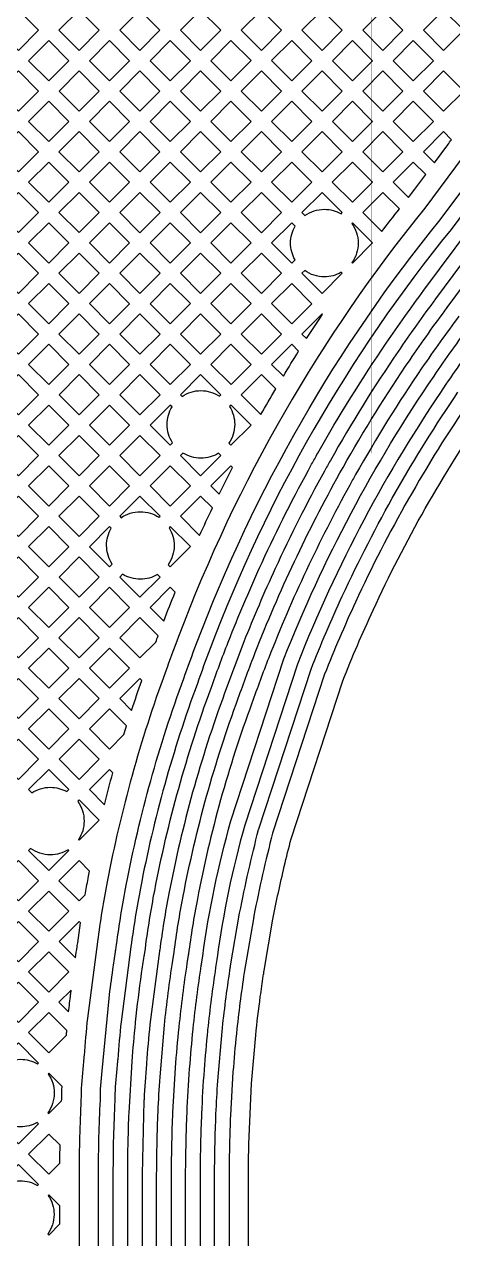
# Model space of a CAD drawing. Extents: x 726 to 4465, y 139 to 737.
# Drawn here: x 3905.02 to 3907.28, y 362.92 to 369.32 of the extents above; entities that cross this region are included whole.
import ezdxf

# ---------------------------------------------------------------- set-up
doc = ezdxf.new("R2010")
doc.units = 0
doc.layers.add('bak_bak_ttr1-bcq6716', color=11, linetype='Continuous')
doc.layers.add('quyukuang', color=9, linetype='Continuous')

msp = doc.modelspace()

# ---------------------------------------------------------------- linework, layer by layer
at = {"layer": 'bak_bak_ttr1-bcq6716'}
for p, q in [((3906.4842, 367.6852), (3906.5085, 367.6609)), ((3906.3243, 367.5253), (3906.3861, 367.4636)), ((3906.1646, 367.3655), (3906.2685, 367.2616)), ((3906.0046, 366.886), (3906.0479, 366.8426)), ((3905.8448, 366.7262), (3905.9454, 366.6255)), ((3905.6849, 366.2465), (3905.7565, 366.1749)), ((3905.5251, 365.767), (3905.5876, 365.7044)), ((3905.3652, 365.2875), (3905.4443, 365.2084)), ((3905.2055, 364.4882), (3905.2919, 364.4018)), ((3905.2693, 364.2325), (3905.2053, 364.1685)), ((3905.2053, 364.1685), (3905.2562, 364.1177))]:
    msp.add_line(p, q, dxfattribs=at)
for points in [[(3904.8858, 369.2837), (3904.9917, 369.1777), (3905.0976, 369.2836), (3904.9916, 369.3895)], [(3905.2053, 369.2836), (3905.3114, 369.1776), (3905.4174, 369.2836), (3905.3114, 369.3896)], [(3905.5251, 369.2836), (3905.631, 369.1777), (3905.7369, 369.2836), (3905.631, 369.3895)], [(3905.8447, 369.2836), (3905.9505, 369.1777), (3906.0567, 369.2838), (3905.9508, 369.3897)], [(3906.1644, 369.2838), (3906.2705, 369.1778), (3906.3763, 369.2837), (3906.2703, 369.3897)], [(3906.4841, 369.2837), (3906.5901, 369.1777), (3906.6961, 369.2837), (3906.5901, 369.3897)], [(3906.8039, 369.2837), (3906.9099, 369.1777), (3907.0158, 369.2836), (3906.9098, 369.3896)], [(3907.1236, 369.2836), (3907.2294, 369.1777), (3907.3355, 369.2837), (3907.2296, 369.3896)], [(3905.0456, 369.1238), (3905.1516, 369.0178), (3905.2575, 369.1237), (3905.1515, 369.2297)], [(3905.3652, 369.1237), (3905.4711, 369.0178), (3905.5771, 369.1238), (3905.4712, 369.2297)], [(3905.6849, 369.1238), (3905.7908, 369.0179), (3905.8967, 369.1238), (3905.7908, 369.2297)], [(3906.0044, 369.1238), (3906.1104, 369.0178), (3906.2166, 369.124), (3906.1106, 369.23)], [(3906.3243, 369.124), (3906.4304, 369.0179), (3906.5362, 369.1238), (3906.4302, 369.2298)], [(3906.644, 369.1238), (3906.75, 369.0178), (3906.856, 369.1238), (3906.75, 369.2298)], [(3906.9638, 369.1238), (3907.0697, 369.0179), (3907.1756, 369.1238), (3907.0697, 369.2297)], [(3904.8857, 368.9639), (3904.9917, 368.8579), (3905.0977, 368.9639), (3904.9917, 369.0699)], [(3905.2055, 368.9639), (3905.3114, 368.858), (3905.4172, 368.9639), (3905.3114, 369.0698)], [(3905.525, 368.9639), (3905.6309, 368.858), (3905.7369, 368.9641), (3905.631, 369.0699)], [(3905.8447, 368.9641), (3905.9507, 368.858), (3906.0566, 368.9639), (3905.9505, 369.0699)], [(3906.1643, 368.9639), (3906.2703, 368.8579), (3906.3765, 368.9641), (3906.2705, 369.0701)], [(3906.4842, 368.9641), (3906.5902, 368.858), (3906.6961, 368.9639), (3906.5901, 369.0699)], [(3906.8039, 368.9639), (3906.9098, 368.858), (3907.0158, 368.9641), (3906.9099, 369.0699)], [(3907.1236, 368.9641), (3907.2296, 368.858), (3907.3354, 368.9639), (3907.2294, 369.0699)], [(3905.0456, 368.804), (3905.1515, 368.6982), (3905.2575, 368.8042), (3905.1516, 368.9101)], [(3905.3652, 368.8042), (3905.4711, 368.6983), (3905.577, 368.8042), (3905.4711, 368.9101)], [(3905.6848, 368.8042), (3905.7908, 368.6982), (3905.8968, 368.8042), (3905.7908, 368.9102)], [(3906.0046, 368.8042), (3906.1106, 368.6982), (3906.2165, 368.804), (3906.1104, 368.9101)], [(3906.3242, 368.804), (3906.4302, 368.698), (3906.5364, 368.8042), (3906.4304, 368.9102)], [(3906.6441, 368.8042), (3906.75, 368.6983), (3906.8559, 368.8042), (3906.75, 368.9101)], [(3906.9637, 368.8042), (3907.0697, 368.6982), (3907.1757, 368.8042), (3907.0697, 368.9102)], [(3904.8858, 368.6442), (3904.9917, 368.5383), (3905.0976, 368.6443), (3904.9917, 368.7502)], [(3905.2053, 368.6443), (3905.3112, 368.5384), (3905.4172, 368.6444), (3905.3114, 368.7503)], [(3905.525, 368.6444), (3905.631, 368.5384), (3905.7369, 368.6443), (3905.6309, 368.7503)], [(3905.8447, 368.6443), (3905.9507, 368.5383), (3906.0567, 368.6443), (3905.9507, 368.7503)], [(3906.1644, 368.6443), (3906.2705, 368.5383), (3906.3763, 368.6441), (3906.2703, 368.7502)], [(3906.4841, 368.6441), (3906.59, 368.5383), (3906.6961, 368.6444), (3906.5902, 368.7503)], [(3906.8039, 368.6444), (3906.9099, 368.5384), (3907.0158, 368.6443), (3906.9098, 368.7503)], [(3905.0455, 368.4845), (3905.1514, 368.3786), (3905.2573, 368.4845), (3905.1515, 368.5904)], [(3905.3651, 368.4845), (3905.4711, 368.3785), (3905.5771, 368.4845), (3905.4711, 368.5905)], [(3905.6849, 368.4845), (3905.7909, 368.3785), (3905.8968, 368.4844), (3905.7908, 368.5904)], [(3906.0046, 368.4844), (3906.1106, 368.3784), (3906.2166, 368.4844), (3906.1106, 368.5904)], [(3906.3243, 368.4844), (3906.4302, 368.3785), (3906.5361, 368.4844), (3906.4302, 368.5903)], [(3906.6439, 368.4844), (3906.7499, 368.3784), (3906.856, 368.4845), (3906.75, 368.5905)], [(3906.9638, 368.4845), (3907.0447, 368.4036), (3907.0509, 368.4113), (3907.051, 368.4114), (3907.0777, 368.4475), (3907.0779, 368.4478), (3907.1353, 368.5248), (3907.0697, 368.5904)], [(3904.8857, 368.3246), (3904.9916, 368.2187), (3905.0975, 368.3247), (3904.9917, 368.4306)], [(3905.2053, 368.3247), (3905.3113, 368.2187), (3905.4172, 368.3246), (3905.3112, 368.4306)], [(3905.525, 368.3246), (3905.631, 368.2186), (3905.737, 368.3246), (3905.631, 368.4306)], [(3905.8448, 368.3246), (3905.9508, 368.2186), (3906.0567, 368.3245), (3905.9507, 368.4305)], [(3906.1644, 368.3245), (3906.2703, 368.2186), (3906.3763, 368.3246), (3906.2705, 368.4305)], [(3905.0454, 368.1649), (3905.1515, 368.0588), (3905.2574, 368.1648), (3905.1514, 368.2708)], [(3905.3652, 368.1648), (3905.4712, 368.0588), (3905.5771, 368.1647), (3905.4711, 368.2707)], [(3905.6849, 368.1647), (3905.7909, 368.0587), (3905.8969, 368.1647), (3905.7909, 368.2707)], [(3906.0047, 368.1647), (3906.1106, 368.0588), (3906.2165, 368.1647), (3906.1106, 368.2706)], [(3904.8856, 368.005), (3904.9916, 367.8989), (3905.0976, 368.005), (3904.9916, 368.111)], [(3905.2053, 368.005), (3905.3114, 367.8989), (3905.4173, 368.0049), (3905.3113, 368.1109)], [(3905.5251, 368.0049), (3905.6311, 367.8989), (3905.737, 368.0048), (3905.631, 368.1108)], [(3905.8448, 368.0048), (3905.9507, 367.8989), (3906.0567, 368.005), (3905.9508, 368.1108)], [(3906.1644, 368.005), (3906.2705, 367.8989), (3906.3763, 368.0048), (3906.2703, 368.1108)], [(3905.0455, 367.8451), (3905.1515, 367.7391), (3905.2575, 367.8451), (3905.1515, 367.9511)], [(3905.3652, 367.8451), (3905.4712, 367.7391), (3905.5772, 367.845), (3905.4712, 367.951)], [(3905.685, 367.845), (3905.7909, 367.7392), (3905.8968, 367.8451), (3905.7909, 367.951)], [(3906.0046, 367.8451), (3906.1106, 367.7391), (3906.2166, 367.8451), (3906.1106, 367.9511)], [(3906.3243, 367.8451), (3906.4304, 367.7391), (3906.5362, 367.8449), (3906.4302, 367.951)], [(3904.8857, 367.6853), (3904.9917, 367.5793), (3905.0976, 367.6852), (3904.9916, 367.7912)], [(3905.2053, 367.6852), (3905.3114, 367.5792), (3905.4174, 367.6852), (3905.3114, 367.7912)], [(3905.5251, 367.6852), (3905.631, 367.5793), (3905.737, 367.6853), (3905.6311, 367.7912)], [(3905.8448, 367.6853), (3905.9508, 367.5793), (3906.0567, 367.6852), (3905.9507, 367.7912)], [(3906.1644, 367.6852), (3906.2705, 367.5792), (3906.3765, 367.6852), (3906.2705, 367.7912)], [(3905.0456, 367.5254), (3905.1516, 367.4194), (3905.2575, 367.5253), (3905.1515, 367.6313)], [(3905.3652, 367.5253), (3905.4711, 367.4194), (3905.5771, 367.5254), (3905.4712, 367.6313)], [(3905.6849, 367.5254), (3905.7909, 367.4194), (3905.8969, 367.5254), (3905.7909, 367.6314)], [(3906.0047, 367.5254), (3906.1107, 367.4194), (3906.2166, 367.5253), (3906.1106, 367.6313)], [(3904.8857, 367.3655), (3904.9917, 367.2595), (3905.0977, 367.3655), (3904.9917, 367.4715)], [(3905.2055, 367.3655), (3905.3114, 367.2596), (3905.4172, 367.3655), (3905.3114, 367.4714)], [(3905.525, 367.3655), (3905.631, 367.2595), (3905.737, 367.3655), (3905.631, 367.4715)], [(3905.0456, 367.2056), (3905.1515, 367.0997), (3905.2575, 367.2057), (3905.1516, 367.3116)], [(3905.3652, 367.2057), (3905.4712, 367.0997), (3905.5771, 367.2056), (3905.4711, 367.3116)], [(3904.8857, 367.0457), (3904.9916, 366.9398), (3905.0976, 367.0459), (3904.9917, 367.1517)], [(3905.2053, 367.0459), (3905.3114, 366.9398), (3905.4174, 367.0459), (3905.3114, 367.1519)], [(3905.5251, 367.0459), (3905.6311, 366.9398), (3905.737, 367.0457), (3905.631, 367.1517)], [(3905.0455, 366.886), (3905.1515, 366.7799), (3905.2575, 366.886), (3905.1515, 366.992)], [(3905.3652, 366.886), (3905.4712, 366.7799), (3905.5773, 366.886), (3905.4712, 366.992)], [(3905.685, 366.886), (3905.7909, 366.7801), (3905.8968, 366.886), (3905.7909, 366.9918)], [(3904.8857, 366.7262), (3904.9917, 366.6202), (3905.0976, 366.7261), (3904.9916, 366.8321)], [(3905.2053, 366.7261), (3905.3114, 366.6201), (3905.4174, 366.7261), (3905.3114, 366.8321)], [(3905.0456, 366.5663), (3905.1516, 366.4603), (3905.2575, 366.5662), (3905.1515, 366.6722)], [(3904.8857, 366.4064), (3904.9917, 366.3004), (3905.0977, 366.4064), (3904.9917, 366.5124)], [(3905.2055, 366.4064), (3905.3114, 366.3005), (3905.4172, 366.4064), (3905.3114, 366.5123)], [(3905.0456, 366.2465), (3905.1515, 366.1406), (3905.2575, 366.2466), (3905.1516, 366.3525)], [(3905.3652, 366.2466), (3905.4712, 366.1406), (3905.5771, 366.2465), (3905.4711, 366.3525)], [(3904.8857, 366.0866), (3904.9916, 365.9807), (3905.0976, 366.0868), (3904.9917, 366.1926)], [(3905.2053, 366.0868), (3905.3114, 365.9807), (3905.4174, 366.0867), (3905.3114, 366.1928)], [(3905.0454, 365.9269), (3905.1515, 365.8208), (3905.2575, 365.9269), (3905.1515, 366.0329)], [(3905.3652, 365.9269), (3905.4712, 365.8208), (3905.5773, 365.9269), (3905.4712, 366.0329)], [(3904.8857, 365.7671), (3904.9917, 365.6611), (3905.0976, 365.767), (3904.9916, 365.873)], [(3905.2053, 365.767), (3905.3114, 365.661), (3905.4174, 365.767), (3905.3114, 365.873)], [(3905.0456, 365.6072), (3905.1516, 365.5012), (3905.2575, 365.6071), (3905.1515, 365.7131)], [(3904.8857, 365.4473), (3904.9917, 365.3413), (3905.0977, 365.4473), (3904.9917, 365.5533)], [(3905.2055, 365.4473), (3905.3114, 365.3414), (3905.4172, 365.4473), (3905.3114, 365.5532)], [(3904.8857, 364.808), (3904.9917, 364.702), (3905.0976, 364.8079), (3904.9916, 364.9139)], [(3905.0456, 364.6481), (3905.1516, 364.5421), (3905.2575, 364.648), (3905.1515, 364.754)], [(3904.8857, 364.4882), (3904.9917, 364.3822), (3905.0977, 364.4882), (3904.9917, 364.5942)], [(3905.0456, 364.3283), (3905.1515, 364.2224), (3905.2575, 364.3284), (3905.1516, 364.4343)], [(3904.8857, 364.1684), (3904.9916, 364.0625), (3905.0976, 364.1685), (3904.9917, 364.2744)]]:
    msp.add_lwpolyline(points, close=True, dxfattribs=at)
for points in [[(3907.1236, 368.6443), (3907.1813, 368.5866), (3907.2512, 368.6805), (3907.2513, 368.6807, -0.001896), (3907.2718, 368.708), (3907.2296, 368.7503)], [(3906.4841, 368.3246), (3906.4995, 368.3092, -0.154933), (3906.6021, 368.3418, -0.13011), (3906.69, 368.3185), (3906.696, 368.3245), (3906.59, 368.4305)], [(3906.8038, 368.3245), (3906.9037, 368.2246, -0.004601), (3906.9967, 368.3438), (3906.9099, 368.4306)], [(3906.3242, 368.1647), (3906.4302, 368.0587), (3906.4475, 368.076, -0.130104), (3906.4243, 368.164, -0.131712), (3906.4481, 368.2529), (3906.4302, 368.2707)], [(3906.7467, 368.2674, -0.156502), (3906.7799, 368.164, -0.154923), (3906.7473, 368.0614), (3906.75, 368.0587), (3906.8559, 368.1646), (3906.7499, 368.2706)], [(3906.4841, 368.0048), (3906.5901, 367.8988), (3906.6961, 368.0048), (3906.691, 368.01, -0.131699), (3906.6021, 367.9862, -0.156503), (3906.4986, 368.0193)], [(3905.8448, 367.3655), (3905.8531, 367.3572, -0.149142), (3905.9523, 367.3875, -0.145998), (3906.0497, 367.3584), (3906.0568, 367.3655), (3905.9508, 367.4715)], [(3905.6849, 367.2056), (3905.7909, 367.0996), (3905.8036, 367.1123, -0.145996), (3905.7745, 367.2097, -0.137542), (3905.8004, 367.3021), (3905.7909, 367.3116)], [(3906.0999, 367.1104), (3906.1106, 367.0997), (3906.2166, 367.2057), (3906.1107, 367.3116), (3906.1031, 367.304, -0.140709), (3906.1301, 367.2097, -0.149153)], [(3905.8448, 367.0457), (3905.9507, 366.9398), (3906.0567, 367.0459), (3906.0447, 367.0578, -0.137545), (3905.9523, 367.0319, -0.140711), (3905.858, 367.059)], [(3905.5251, 366.7261), (3905.5325, 366.7187, -0.152304), (3905.6336, 366.7502, -0.147043), (3905.7316, 366.7207), (3905.737, 366.7262), (3905.6311, 366.8321)], [(3905.3652, 366.5662), (3905.4711, 366.4603), (3905.4852, 366.4744, -0.147048), (3905.4558, 366.5724, -0.134361), (3905.4805, 366.6629), (3905.4712, 366.6722)], [(3905.7798, 366.4713), (3905.7909, 366.4603), (3905.8969, 366.5663), (3905.7909, 366.6723), (3905.7847, 366.6661, -0.139662), (3905.8114, 366.5724, -0.152304)], [(3905.525, 366.4064), (3905.631, 366.3004), (3905.737, 366.4064), (3905.7241, 366.4194, -0.13436), (3905.6336, 366.3946, -0.139658), (3905.5399, 366.4213)], [(3905.5251, 366.0867), (3905.6311, 365.9807), (3905.7148, 366.0644, -0.000939), (3905.7269, 366.0968), (3905.631, 366.1926)], [(3905.3652, 365.6071), (3905.4711, 365.5012), (3905.5471, 365.5772, -0.001732), (3905.5614, 365.6229), (3905.4712, 365.7131)], [(3905.0456, 365.2874), (3905.0622, 365.2708, -0.145992), (3905.1596, 365.2999, -0.12904), (3905.2469, 365.277), (3905.2575, 365.2875), (3905.1516, 365.3934)], [(3905.3038, 365.2261, -0.157556), (3905.3374, 365.1221, -0.145991), (3905.3083, 365.0247), (3905.3114, 365.0216), (3905.4174, 365.1276), (3905.3114, 365.2337)], [(3905.0455, 364.9678), (3905.1515, 364.8617), (3905.2575, 364.9678), (3905.2539, 364.9713, -0.140713), (3905.1596, 364.9443, -0.157548), (3905.0556, 364.9779)], [(3905.2053, 364.8079), (3905.3114, 364.7018), (3905.3428, 364.7333, -0.003906), (3905.3588, 364.8203, -0.012126), (3905.3591, 364.8225, -0.001371), (3905.3662, 364.859), (3905.3114, 364.9139)], [(3905.0455, 364.0087), (3905.1515, 363.9026), (3905.2442, 363.9954, -0.000862), (3905.2464, 364.0197), (3905.1515, 364.1147)], [(3904.8857, 363.8489), (3904.8992, 363.8353, -0.155979), (3905.0024, 363.8683, -0.133837), (3905.0926, 363.8437), (3905.0976, 363.8488), (3904.9916, 363.9548)], [(3905.1472, 363.5874), (3905.1516, 363.583), (3905.2192, 363.6506), (3905.2195, 363.6578, -0.011938), (3905.2213, 363.725), (3905.1515, 363.7949), (3905.1485, 363.7919, -0.152831), (3905.1802, 363.6905, -0.155978)], [(3904.8857, 363.5291), (3904.9917, 363.4231), (3905.0977, 363.5291), (3905.0906, 363.5362, -0.13064), (3905.0024, 363.5127, -0.152829), (3904.901, 363.5444)], [(3905.0456, 363.3692), (3905.1515, 363.2633), (3905.2099, 363.3217, -0.003001), (3905.2111, 363.4157), (3905.1516, 363.4752)], [(3904.8858, 363.2094), (3904.8988, 363.1965, -0.155448), (3905.0016, 363.2292, -0.134883), (3905.0924, 363.2043), (3905.0976, 363.2094), (3904.9917, 363.3153)], [(3905.1466, 362.9486), (3905.1516, 362.9437), (3905.2096, 363.0017), (3905.2096, 363.0974), (3905.1515, 363.1556), (3905.1481, 363.1522, -0.15178), (3905.1794, 363.0514, -0.155457)]]:
    msp.add_lwpolyline(points, format="xyb", close=True, dxfattribs=at)
for points in [[(3907.3329, 368.62), (3907.1306, 368.3482, 0.080348), (3905.834, 366.0929, 0.00504), (3905.7657, 365.9068, 0.040829), (3905.4589, 364.8031, 0.01421), (3905.4081, 364.4893, -0.011275), (3905.4078, 364.4872), (3905.3549, 364.0843, 0.006262), (3905.337, 363.8867, -0.036933), (3905.3359, 363.8794, -0.016768), (3905.3357, 363.8761), (3905.3312, 363.8163, 0.031109), (3905.3211, 363.6536, 0.012348), (3905.3112, 363.2688), (3905.313, 345.8579, 0.081696)], [(3905.4149, 345.8579), (3905.4157, 359.6504, -0.011431), (3905.4155, 359.6519, -0.02403), (3905.4133, 359.6993, -0.013443), (3905.4136, 359.7094), (3905.4133, 363.2672, -0.012534), (3905.423, 363.6527, -0.032074), (3905.4328, 363.8074), (3905.469, 364.1883, -0.004937), (3905.4889, 364.3413, -0.003001), (3905.5023, 364.4336, -0.006313), (3905.5029, 364.4379, -0.035639), (3905.504, 364.4432, -0.015495), (3905.5042, 364.4453), (3905.5087, 364.4732, -0.014334), (3905.5591, 364.7841, -0.04087), (3905.8619, 365.8727, -0.005037), (3905.9294, 366.0568, -0.080453), (3907.2118, 368.2865), (3907.4146, 368.5589, -0.046525)], [(3907.4758, 368.5135), (3907.2689, 368.236, 0.080351), (3906.0007, 366.0298, 0.005055), (3905.9335, 365.8465, 0.040886), (3905.6338, 364.7695, 0.014342), (3905.5842, 364.4627, -0.014718), (3905.5839, 364.4607), (3905.5323, 364.0663, 0.006439), (3905.5143, 363.8677, -0.020253), (3905.514, 363.8647, 0.013009), (3905.5133, 363.859), (3905.5085, 363.7984, 0.032884), (3905.4991, 363.6497, 0.012561), (3905.4895, 363.2672), (3905.4911, 345.8579, 0.081632)], [(3905.566, 359.7038), (3905.5668, 363.265, -0.006274), (3905.5695, 363.4359, -0.009405), (3905.5696, 363.437, -0.004908), (3905.5739, 363.5872), (3905.5901, 363.8575, -0.006582), (3905.6081, 364.0587, -0.017057), (3905.6084, 364.0611, -0.019067), (3905.6086, 364.0638, -0.00841), (3905.64, 364.3201, -0.003031), (3905.6533, 364.4115, -0.036449), (3905.6545, 364.4168, -0.013275), (3905.6547, 364.4186), (3905.6598, 364.4519, -0.014391), (3905.7089, 364.7554, -0.040897), (3906.0054, 365.8207, -0.006749), (3906.0955, 366.0634), (3906.1073, 366.093, -0.013466), (3906.2741, 366.4832, -0.018369), (3906.5352, 366.9998, -0.002771), (3906.5673, 367.0577, -0.021623), (3906.9274, 367.6363, -0.010862), (3907.1258, 367.9152), (3907.5371, 368.4678, -0.046528)], [(3907.5982, 368.4224), (3907.1869, 367.8697, 0.010878), (3906.9901, 367.5931, 0.021615), (3906.6337, 367.0203, 0.002783), (3906.6019, 366.9629, 0.018377), (3906.3432, 366.451, 0.013458), (3906.1781, 366.0648), (3906.077, 365.7944, 0.040911), (3905.7837, 364.7408, 0.014378), (3905.7353, 364.4419, -0.015544), (3905.735, 364.4398, -0.01693), (3905.7347, 364.4374), (3905.6839, 364.0508, 0.006725), (3905.6657, 363.8474, -0.029819), (3905.6651, 363.843, 0.006121), (3905.6531, 363.6575, -0.02856), (3905.6526, 363.6533, -0.026068), (3905.6525, 363.6494), (3905.643, 363.2647), (3905.6433, 359.673, 0.00812), (3905.6443, 359.6647, -0.038495), (3905.6447, 359.6589), (3905.6435, 345.859, 0.081792)], [(3905.7202, 345.8889), (3905.7212, 359.6671, -0.042833), (3905.7184, 359.6995), (3905.7194, 363.2644, -0.006312), (3905.722, 363.4325, -0.005305), (3905.7268, 363.5918, -0.006212), (3905.737, 363.7754), (3905.7603, 364.0478, -0.011378), (3905.8039, 364.3875), (3905.8109, 364.4321, -0.014379), (3905.8588, 364.7267, -0.040924), (3906.1489, 365.7686, -0.006785), (3906.238, 366.0088), (3906.2487, 366.036, -0.033958), (3906.7002, 366.9828, -0.02162), (3907.0531, 367.5501, -0.010893), (3907.2484, 367.8243), (3907.6594, 368.3767, -0.046553)], [(3907.3095, 367.7787, 0.010905), (3907.1159, 367.507, 0.021615), (3906.7666, 366.9454, 0.002785), (3906.7355, 366.8895, 0.032803), (3906.3091, 365.9813, 0.006805), (3906.2205, 365.7423, 0.04093), (3905.9336, 364.7123, 0.014379), (3905.8865, 364.4221, -0.019616), (3905.886, 364.4193, -0.027612), (3905.8855, 364.4152), (3905.8789, 364.3743, 0.011316), (3905.836, 364.0398, -0.016888), (3905.8357, 364.0374, -0.01647), (3905.8355, 364.0351, 0.007113), (3905.8169, 363.8242), (3905.8029, 363.5884, 0.005314), (3905.7981, 363.4305, 0.006314), (3905.7956, 363.2642), (3905.7967, 359.6777, -0.05024), (3905.7974, 359.6702), (3905.7964, 345.8874, 0.088415)], [(3906.5085, 367.6609, -0.004653), (3906.5922, 367.7889), (3906.5901, 367.7911), (3906.4842, 367.6852)], [(3905.8726, 345.8869), (3905.8738, 359.6849, -0.102459), (3905.8708, 359.7), (3905.8718, 363.2639, -0.00635), (3905.8744, 363.4292, -0.005318), (3905.8792, 363.5856, -0.008045), (3905.893, 363.8186, -0.007087), (3905.9114, 364.0266, -0.018199), (3905.9117, 364.0292, -0.01484), (3905.9119, 364.0313, -0.011355), (3905.9545, 364.3635, -0.017897), (3905.955, 364.366, 0.025875), (3905.957, 364.3776, -0.025207), (3905.9574, 364.3813), (3905.9621, 364.4118, -0.03612), (3906.1103, 365.1236), (3906.3888, 365.9753, -0.055785), (3907.1791, 367.4643, -0.010976), (3907.3722, 367.735, -0.006296)], [(3907.4331, 367.6892, 0.010976), (3907.242, 367.4212, 0.055742), (3906.4601, 365.9483), (3906.1828, 365.1003, 0.035994), (3906.0376, 364.4017, -0.025756), (3906.0369, 364.398, -0.032194), (3906.0364, 364.3932), (3906.0297, 364.3509, 0.011315), (3905.9877, 364.0233, -0.017403), (3905.9873, 364.0208, -0.014307), (3905.9872, 364.0189, 0.007087), (3905.969, 363.813, 0.008051), (3905.9553, 363.5822, 0.005332), (3905.9505, 363.4271, 0.006351), (3905.948, 363.2637), (3905.947, 359.7115, -0.103314), (3905.95, 359.6963), (3905.9487, 345.8851, 0.088796)], [(3906.3861, 367.4636, -0.004688), (3906.4667, 367.5949), (3906.4304, 367.6313), (3906.3243, 367.5253)], [(3906.2685, 367.2616, -0.004716), (3906.3459, 367.396), (3906.2705, 367.4714), (3906.1646, 367.3655)], [(3906.025, 345.8864), (3906.024, 359.7193, -0.051854), (3906.0232, 359.7271), (3906.0242, 363.2634, -0.006378), (3906.0268, 363.4255, -0.005207), (3906.0314, 363.5755, -0.020085), (3906.0316, 363.5784, -0.017501), (3906.0316, 363.5809, -0.006119), (3906.0413, 363.7543), (3906.0635, 364.0143, -0.011266), (3906.1049, 364.337, -0.013829), (3906.1052, 364.3389, 0.020153), (3906.1085, 364.3601), (3906.1562, 364.6374, -0.015637), (3906.2561, 365.078, -0.018924), (3906.2568, 365.0807), (3906.5318, 365.9214, -0.014412), (3906.6965, 366.3062, -0.041581), (3907.3051, 367.3785, -0.010975)], [(3907.3678, 367.3352, 0.04158), (3906.7655, 366.2739, 0.014363), (3906.6031, 365.8945), (3906.3295, 365.0576, 0.015561), (3906.2312, 364.6238, -0.009965), (3906.2291, 364.6106, -0.016824), (3906.2286, 364.6082), (3906.1801, 364.3249, 0.011241), (3906.1393, 364.0063, -0.018343), (3906.1389, 364.0037, -0.011997), (3906.1388, 364.0021, 0.007045), (3906.1211, 363.8017), (3906.1075, 363.5724, 0.005225), (3906.1029, 363.4235, 0.006384), (3906.1004, 363.2632), (3906.0994, 359.7307, -0.044926), (3906.1024, 359.6967), (3906.1012, 345.8864, 0.19509)], [(3906.203, 345.8861), (3906.2043, 359.6967, 0.03619), (3906.2012, 359.7388), (3906.2023, 363.263, -0.006405), (3906.2048, 363.4213), (3906.219, 363.7418), (3906.2406, 363.9948, -0.007289), (3906.265, 364.1985, -0.003935), (3906.2805, 364.3077, 0.007441), (3906.2828, 364.3204, 0.008382), (3906.2848, 364.3349), (3906.3315, 364.6067, -0.010054), (3906.3912, 364.8836, -0.005326), (3906.4273, 365.0288), (3906.6991, 365.8599, -0.014267), (3906.8581, 366.2315, -0.04158), (3907.4522, 367.278, -0.004358)], [(3906.0479, 366.8426, -0.004803), (3906.1188, 366.9837), (3906.1106, 366.992), (3906.0046, 366.886)], [(3905.9454, 366.6255, -0.004846), (3906.0128, 366.77), (3905.9507, 366.8321), (3905.8448, 366.7262)], [(3905.7565, 366.1749, -0.004966), (3905.8167, 366.3267), (3905.7909, 366.3525), (3905.6849, 366.2465)], [(3905.5876, 365.7044, -0.005873), (3905.6416, 365.8625), (3905.6311, 365.873), (3905.5251, 365.767)], [(3905.4443, 365.2084, -0.006096), (3905.4884, 365.3761), (3905.4711, 365.3934), (3905.3652, 365.2875)], [(3905.2919, 364.4018, -0.001927), (3905.3006, 364.4618, -0.012523), (3905.301, 364.4641, -0.013204), (3905.3013, 364.4666, -0.015111), (3905.3037, 364.4808), (3905.3191, 364.5863), (3905.3114, 364.5941), (3905.2055, 364.4882)], [(3905.2562, 364.1177, -0.002913), (3905.2666, 364.2099, -0.013584), (3905.2669, 364.2125, -0.000752), (3905.2693, 364.2325)]]:
    msp.add_lwpolyline(points, format="xyb", dxfattribs=at)
at = {"layer": 'quyukuang', "const_width": 0.001}
msp.add_lwpolyline([(3897.9583, 367.0577), (3897.9583, 372.8102), (3906.8485, 372.8102), (3906.8485, 367.0577)], close=True, dxfattribs=at)

doc.saveas('drawing.dxf')
